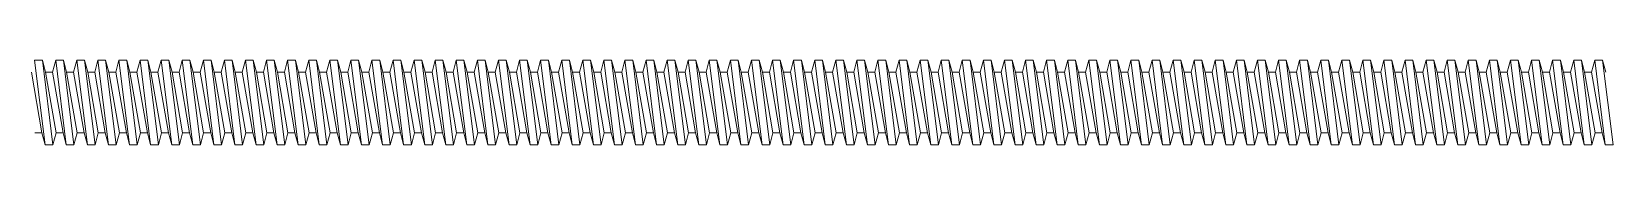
# Model space of a CAD drawing. Header units: millimetres. Extents: x 2736 to 6799, y 1900 to 4860.
# Drawn here: x 3393.4 to 3691.7, y 2092 to 2108 of the extents above; entities that cross this region are included whole.
import ezdxf

# ---------------------------------------------------------------- set-up
doc = ezdxf.new("R2010")
doc.units = ezdxf.units.MM
doc.layers.add('vis_sans_fin', color=2, linetype='CONTINUOUS', lineweight=0, true_color=0xffff00)

msp = doc.modelspace()

# ---------------------------------------------------------------- linework, layer by layer
at = {"layer": 'vis_sans_fin'}
for p, q in [((3394, 2108), (3395.46, 2108)), ((3396, 2092), (3394, 2108)), ((3395.46, 2108), (3396.06, 2105.75)), ((3397.46, 2092), (3395.46, 2108)), ((3397.39, 2105.75), (3398, 2108)), ((3398, 2108), (3399.46, 2108)), ((3398, 2108), (3399.99, 2092)), ((3399.46, 2108), (3400.06, 2105.75)), ((3399.46, 2108), (3401.45, 2092)), ((3401.39, 2105.75), (3401.99, 2108)), ((3401.99, 2108), (3403.45, 2108)), ((3403.99, 2092), (3401.99, 2108)), ((3403.45, 2108), (3404.05, 2105.75)), ((3405.45, 2092), (3403.45, 2108)), ((3405.38, 2105.75), (3405.99, 2108)), ((3405.99, 2108), (3407.45, 2108)), ((3405.99, 2108), (3407.98, 2092)), ((3407.45, 2108), (3408.05, 2105.75)), ((3407.45, 2108), (3409.44, 2092)), ((3409.38, 2105.75), (3409.98, 2108)), ((3409.98, 2108), (3411.44, 2108)), ((3411.98, 2092), (3409.98, 2108)), ((3411.44, 2108), (3412.05, 2105.75)), ((3413.44, 2092), (3411.44, 2108)), ((3413.38, 2105.75), (3413.98, 2108)), ((3413.98, 2108), (3415.44, 2108)), ((3413.98, 2108), (3415.98, 2092)), ((3415.44, 2108), (3416.04, 2105.75)), ((3415.44, 2108), (3417.44, 2092)), ((3417.37, 2105.75), (3417.97, 2108)), ((3417.97, 2108), (3419.43, 2108)), ((3419.97, 2092), (3417.97, 2108)), ((3419.43, 2108), (3420.04, 2105.75)), ((3421.43, 2092), (3419.43, 2108)), ((3421.37, 2105.75), (3421.97, 2108)), ((3421.97, 2108), (3423.43, 2108)), ((3421.97, 2108), (3423.97, 2092)), ((3423.43, 2108), (3424.03, 2105.75)), ((3423.43, 2108), (3425.43, 2092)), ((3425.36, 2105.75), (3425.97, 2108)), ((3425.97, 2108), (3427.43, 2108)), ((3427.96, 2092), (3425.97, 2108)), ((3427.43, 2108), (3428.03, 2105.75)), ((3429.42, 2092), (3427.43, 2108)), ((3429.36, 2105.75), (3429.96, 2108)), ((3429.96, 2108), (3431.42, 2108)), ((3429.96, 2108), (3431.96, 2092)), ((3431.42, 2108), (3432.02, 2105.75)), ((3431.42, 2108), (3433.42, 2092)), ((3433.35, 2105.75), (3433.96, 2108)), ((3433.96, 2108), (3435.42, 2108)), ((3435.96, 2092), (3433.96, 2108)), ((3435.42, 2108), (3436.02, 2105.75)), ((3437.42, 2092), (3435.42, 2108)), ((3437.35, 2105.75), (3437.95, 2108)), ((3437.95, 2108), (3439.41, 2108)), ((3437.95, 2108), (3439.95, 2092)), ((3439.41, 2108), (3440.02, 2105.75)), ((3439.41, 2108), (3441.41, 2092)), ((3441.35, 2105.75), (3441.95, 2108)), ((3441.95, 2108), (3443.41, 2108)), ((3443.95, 2092), (3441.95, 2108)), ((3443.41, 2108), (3444.01, 2105.75)), ((3445.41, 2092), (3443.41, 2108)), ((3445.34, 2105.75), (3445.94, 2108)), ((3445.94, 2108), (3447.4, 2108)), ((3445.94, 2108), (3447.94, 2092)), ((3447.4, 2108), (3448.01, 2105.75)), ((3447.4, 2108), (3449.4, 2092)), ((3449.34, 2105.75), (3449.94, 2108)), ((3449.94, 2108), (3451.4, 2108)), ((3451.94, 2092), (3449.94, 2108)), ((3451.4, 2108), (3452, 2105.75)), ((3453.4, 2092), (3451.4, 2108)), ((3453.33, 2105.75), (3453.94, 2108)), ((3453.94, 2108), (3455.4, 2108)), ((3453.94, 2108), (3455.93, 2092)), ((3455.4, 2108), (3456, 2105.75)), ((3455.4, 2108), (3457.39, 2092)), ((3457.33, 2105.75), (3457.93, 2108)), ((3457.93, 2108), (3459.39, 2108)), ((3459.93, 2092), (3457.93, 2108)), ((3459.39, 2108), (3459.99, 2105.75)), ((3461.39, 2092), (3459.39, 2108)), ((3461.32, 2105.75), (3461.93, 2108)), ((3461.93, 2108), (3463.39, 2108)), ((3461.93, 2108), (3463.93, 2092)), ((3463.39, 2108), (3463.99, 2105.75)), ((3463.39, 2108), (3465.39, 2092)), ((3465.32, 2105.75), (3465.92, 2108)), ((3465.92, 2108), (3467.38, 2108)), ((3467.92, 2092), (3465.92, 2108)), ((3467.38, 2108), (3467.99, 2105.75)), ((3469.38, 2092), (3467.38, 2108)), ((3469.32, 2105.75), (3469.92, 2108)), ((3469.92, 2108), (3471.38, 2108)), ((3469.92, 2108), (3471.92, 2092)), ((3471.38, 2108), (3471.98, 2105.75)), ((3471.38, 2108), (3473.38, 2092)), ((3473.31, 2105.75), (3473.91, 2108)), ((3473.91, 2108), (3475.37, 2108)), ((3475.91, 2092), (3473.91, 2108)), ((3475.37, 2108), (3475.98, 2105.75)), ((3477.37, 2092), (3475.37, 2108)), ((3477.31, 2105.75), (3477.91, 2108)), ((3477.91, 2108), (3479.37, 2108)), ((3477.91, 2108), (3479.91, 2092)), ((3479.37, 2108), (3479.97, 2105.75)), ((3479.37, 2108), (3481.37, 2092)), ((3481.3, 2105.75), (3481.91, 2108)), ((3481.91, 2108), (3483.37, 2108)), ((3483.9, 2092), (3481.91, 2108)), ((3483.37, 2108), (3483.97, 2105.75)), ((3485.36, 2092), (3483.37, 2108)), ((3485.3, 2105.75), (3485.9, 2108)), ((3485.9, 2108), (3487.36, 2108)), ((3485.9, 2108), (3487.9, 2092)), ((3487.36, 2108), (3487.97, 2105.75)), ((3487.36, 2108), (3489.36, 2092)), ((3489.3, 2105.75), (3489.9, 2108)), ((3489.9, 2108), (3491.36, 2108)), ((3491.9, 2092), (3489.9, 2108)), ((3491.36, 2108), (3491.96, 2105.75)), ((3493.36, 2092), (3491.36, 2108)), ((3493.29, 2105.75), (3493.89, 2108)), ((3493.89, 2108), (3495.35, 2108)), ((3493.89, 2108), (3495.89, 2092)), ((3495.35, 2108), (3495.96, 2105.75)), ((3495.35, 2108), (3497.35, 2092)), ((3497.29, 2105.75), (3497.89, 2108)), ((3497.89, 2108), (3499.35, 2108)), ((3499.89, 2092), (3497.89, 2108)), ((3499.35, 2108), (3499.95, 2105.75)), ((3501.35, 2092), (3499.35, 2108)), ((3501.28, 2105.75), (3501.89, 2108)), ((3501.89, 2108), (3503.35, 2108)), ((3501.89, 2108), (3503.88, 2092)), ((3503.35, 2108), (3503.95, 2105.75)), ((3503.35, 2108), (3505.34, 2092)), ((3505.28, 2105.75), (3505.88, 2108)), ((3505.88, 2108), (3507.34, 2108)), ((3507.88, 2092), (3505.88, 2108)), ((3507.34, 2108), (3507.94, 2105.75)), ((3509.34, 2092), (3507.34, 2108)), ((3509.27, 2105.75), (3509.88, 2108)), ((3509.88, 2108), (3511.34, 2108)), ((3509.88, 2108), (3511.87, 2092)), ((3511.34, 2108), (3511.94, 2105.75)), ((3511.34, 2108), (3513.33, 2092)), ((3513.27, 2105.75), (3513.87, 2108)), ((3513.87, 2108), (3515.33, 2108)), ((3515.87, 2092), (3513.87, 2108)), ((3515.33, 2108), (3515.94, 2105.75)), ((3517.33, 2092), (3515.33, 2108)), ((3517.27, 2105.75), (3517.87, 2108)), ((3517.87, 2108), (3519.33, 2108)), ((3517.87, 2108), (3519.87, 2092)), ((3519.33, 2108), (3519.93, 2105.75)), ((3519.33, 2108), (3521.33, 2092)), ((3521.26, 2105.75), (3521.86, 2108)), ((3521.86, 2108), (3523.32, 2108)), ((3523.86, 2092), (3521.86, 2108)), ((3523.32, 2108), (3523.93, 2105.75)), ((3525.32, 2092), (3523.32, 2108)), ((3525.26, 2105.75), (3525.86, 2108)), ((3525.86, 2108), (3527.32, 2108)), ((3525.86, 2108), (3527.86, 2092)), ((3527.32, 2108), (3527.92, 2105.75)), ((3527.32, 2108), (3529.32, 2092)), ((3529.25, 2105.75), (3529.86, 2108)), ((3529.86, 2108), (3531.32, 2108)), ((3531.85, 2092), (3529.86, 2108)), ((3531.32, 2108), (3531.92, 2105.75)), ((3533.31, 2092), (3531.32, 2108)), ((3533.25, 2105.75), (3533.85, 2108)), ((3533.85, 2108), (3535.31, 2108)), ((3533.85, 2108), (3535.85, 2092)), ((3535.31, 2108), (3535.91, 2105.75)), ((3535.31, 2108), (3537.31, 2092)), ((3537.24, 2105.75), (3537.85, 2108)), ((3537.85, 2108), (3539.31, 2108)), ((3539.85, 2092), (3537.85, 2108)), ((3539.31, 2108), (3539.91, 2105.75)), ((3541.31, 2092), (3539.31, 2108)), ((3541.24, 2105.75), (3541.84, 2108)), ((3541.84, 2108), (3543.3, 2108)), ((3541.84, 2108), (3543.84, 2092)), ((3543.3, 2108), (3543.91, 2105.75)), ((3543.3, 2108), (3545.3, 2092)), ((3545.24, 2105.75), (3545.84, 2108)), ((3545.84, 2108), (3547.3, 2108)), ((3547.84, 2092), (3545.84, 2108)), ((3547.3, 2108), (3547.9, 2105.75)), ((3549.3, 2092), (3547.3, 2108)), ((3549.23, 2105.75), (3549.83, 2108)), ((3549.83, 2108), (3551.29, 2108)), ((3549.83, 2108), (3551.83, 2092)), ((3551.29, 2108), (3551.9, 2105.75)), ((3551.29, 2108), (3553.29, 2092)), ((3553.23, 2105.75), (3553.83, 2108)), ((3553.83, 2108), (3555.29, 2108)), ((3555.83, 2092), (3553.83, 2108)), ((3555.29, 2108), (3555.89, 2105.75)), ((3557.29, 2092), (3555.29, 2108)), ((3557.22, 2105.75), (3557.83, 2108)), ((3557.83, 2108), (3559.29, 2108)), ((3557.83, 2108), (3559.82, 2092)), ((3559.29, 2108), (3559.89, 2105.75)), ((3559.29, 2108), (3561.28, 2092)), ((3561.22, 2105.75), (3561.82, 2108)), ((3561.82, 2108), (3563.28, 2108)), ((3563.82, 2092), (3561.82, 2108)), ((3563.28, 2108), (3563.88, 2105.75)), ((3565.28, 2092), (3563.28, 2108)), ((3565.21, 2105.75), (3565.82, 2108)), ((3565.82, 2108), (3567.28, 2108)), ((3565.82, 2108), (3567.82, 2092)), ((3567.28, 2108), (3567.88, 2105.75)), ((3567.28, 2108), (3569.28, 2092)), ((3569.21, 2105.75), (3569.81, 2108)), ((3569.81, 2108), (3571.27, 2108)), ((3571.81, 2092), (3569.81, 2108)), ((3571.27, 2108), (3571.88, 2105.75)), ((3573.27, 2092), (3571.27, 2108)), ((3573.21, 2105.75), (3573.81, 2108)), ((3573.81, 2108), (3575.27, 2108)), ((3573.81, 2108), (3575.81, 2092)), ((3575.27, 2108), (3575.87, 2105.75)), ((3575.27, 2108), (3577.27, 2092)), ((3577.2, 2105.75), (3577.81, 2108)), ((3577.81, 2108), (3579.27, 2108)), ((3579.8, 2092), (3577.81, 2108)), ((3579.27, 2108), (3579.87, 2105.75)), ((3581.26, 2092), (3579.27, 2108)), ((3581.2, 2105.75), (3581.8, 2108)), ((3581.8, 2108), (3583.26, 2108)), ((3581.8, 2108), (3583.8, 2092)), ((3583.26, 2108), (3583.86, 2105.75)), ((3583.26, 2108), (3585.26, 2092)), ((3585.19, 2105.75), (3585.8, 2108)), ((3585.8, 2108), (3587.26, 2108)), ((3587.79, 2092), (3585.8, 2108)), ((3587.26, 2108), (3587.86, 2105.75)), ((3589.25, 2092), (3587.26, 2108)), ((3589.19, 2105.75), (3589.79, 2108)), ((3589.79, 2108), (3591.25, 2108)), ((3589.79, 2108), (3591.79, 2092)), ((3591.25, 2108), (3591.86, 2105.75)), ((3591.25, 2108), (3593.25, 2092)), ((3593.19, 2105.75), (3593.79, 2108)), ((3593.79, 2108), (3595.25, 2108)), ((3595.79, 2092), (3593.79, 2108)), ((3595.25, 2108), (3595.85, 2105.75)), ((3597.25, 2092), (3595.25, 2108)), ((3597.18, 2105.75), (3597.78, 2108)), ((3597.78, 2108), (3599.24, 2108)), ((3597.78, 2108), (3599.78, 2092)), ((3599.24, 2108), (3599.85, 2105.75)), ((3599.24, 2108), (3601.24, 2092)), ((3601.18, 2105.75), (3601.78, 2108)), ((3601.78, 2108), (3603.24, 2108)), ((3603.78, 2092), (3601.78, 2108)), ((3603.24, 2108), (3603.84, 2105.75)), ((3605.24, 2092), (3603.24, 2108)), ((3605.17, 2105.75), (3605.78, 2108)), ((3605.78, 2108), (3607.24, 2108)), ((3605.78, 2108), (3607.77, 2092)), ((3607.24, 2108), (3607.84, 2105.75)), ((3607.24, 2108), (3609.23, 2092)), ((3609.17, 2105.75), (3609.77, 2108)), ((3609.77, 2108), (3611.23, 2108)), ((3611.77, 2092), (3609.77, 2108)), ((3611.23, 2108), (3611.83, 2105.75)), ((3613.23, 2092), (3611.23, 2108)), ((3613.16, 2105.75), (3613.77, 2108)), ((3613.77, 2108), (3615.23, 2108)), ((3613.77, 2108), (3615.76, 2092)), ((3615.23, 2108), (3615.83, 2105.75)), ((3615.23, 2108), (3617.22, 2092)), ((3617.16, 2105.75), (3617.76, 2108)), ((3617.76, 2108), (3619.22, 2108)), ((3619.76, 2092), (3617.76, 2108)), ((3619.22, 2108), (3619.83, 2105.75)), ((3621.22, 2092), (3619.22, 2108)), ((3621.16, 2105.75), (3621.76, 2108)), ((3621.76, 2108), (3623.22, 2108)), ((3621.76, 2108), (3623.76, 2092)), ((3623.22, 2108), (3623.82, 2105.75)), ((3623.22, 2108), (3625.22, 2092)), ((3625.15, 2105.75), (3625.75, 2108)), ((3625.75, 2108), (3627.21, 2108)), ((3627.75, 2092), (3625.75, 2108)), ((3627.21, 2108), (3627.82, 2105.75)), ((3629.21, 2092), (3627.21, 2108)), ((3629.15, 2105.75), (3629.75, 2108)), ((3629.75, 2108), (3631.21, 2108)), ((3629.75, 2108), (3631.75, 2092)), ((3631.21, 2108), (3631.81, 2105.75)), ((3631.21, 2108), (3633.21, 2092)), ((3633.14, 2105.75), (3633.75, 2108)), ((3633.75, 2108), (3635.21, 2108)), ((3635.74, 2092), (3633.75, 2108)), ((3635.21, 2108), (3635.81, 2105.75)), ((3637.2, 2092), (3635.21, 2108)), ((3637.14, 2105.75), (3637.74, 2108)), ((3637.74, 2108), (3639.2, 2108)), ((3637.74, 2108), (3639.74, 2092)), ((3639.2, 2108), (3639.8, 2105.75)), ((3639.2, 2108), (3641.2, 2092)), ((3641.13, 2105.75), (3641.74, 2108)), ((3641.74, 2108), (3643.2, 2108)), ((3643.74, 2092), (3641.74, 2108)), ((3643.2, 2108), (3643.8, 2105.75)), ((3645.2, 2092), (3643.2, 2108)), ((3645.13, 2105.75), (3645.73, 2108)), ((3645.73, 2108), (3647.19, 2108)), ((3645.73, 2108), (3647.73, 2092)), ((3647.19, 2108), (3647.8, 2105.75)), ((3647.19, 2108), (3649.19, 2092)), ((3649.13, 2105.75), (3649.73, 2108)), ((3649.73, 2108), (3651.19, 2108)), ((3651.73, 2092), (3649.73, 2108)), ((3651.19, 2108), (3651.79, 2105.75)), ((3653.19, 2092), (3651.19, 2108)), ((3653.12, 2105.75), (3653.72, 2108)), ((3653.72, 2108), (3655.18, 2108)), ((3653.72, 2108), (3655.72, 2092)), ((3655.18, 2108), (3655.79, 2105.75)), ((3655.18, 2108), (3657.18, 2092)), ((3657.12, 2105.75), (3657.72, 2108)), ((3657.72, 2108), (3659.18, 2108)), ((3659.72, 2092), (3657.72, 2108)), ((3659.18, 2108), (3659.78, 2105.75)), ((3661.18, 2092), (3659.18, 2108)), ((3661.11, 2105.75), (3661.72, 2108)), ((3661.72, 2108), (3663.18, 2108)), ((3661.72, 2108), (3663.71, 2092)), ((3663.18, 2108), (3663.78, 2105.75)), ((3663.18, 2108), (3665.17, 2092)), ((3665.11, 2105.75), (3665.71, 2108)), ((3665.71, 2108), (3667.17, 2108)), ((3667.71, 2092), (3665.71, 2108)), ((3667.17, 2108), (3667.77, 2105.75)), ((3669.17, 2092), (3667.17, 2108)), ((3669.1, 2105.75), (3669.71, 2108)), ((3669.71, 2108), (3671.17, 2108)), ((3669.71, 2108), (3671.71, 2092)), ((3671.17, 2108), (3671.77, 2105.75)), ((3671.17, 2108), (3673.17, 2092)), ((3673.1, 2105.75), (3673.7, 2108)), ((3673.7, 2108), (3675.16, 2108)), ((3675.7, 2092), (3673.7, 2108)), ((3675.16, 2108), (3675.77, 2105.75)), ((3677.16, 2092), (3675.16, 2108)), ((3677.1, 2105.75), (3677.7, 2108)), ((3677.7, 2108), (3679.16, 2108)), ((3677.7, 2108), (3679.7, 2092)), ((3679.16, 2108), (3679.76, 2105.75)), ((3679.16, 2108), (3681.16, 2092)), ((3681.09, 2105.75), (3681.7, 2108)), ((3681.7, 2108), (3683.16, 2108)), ((3683.69, 2092), (3681.7, 2108)), ((3683.16, 2108), (3683.76, 2105.75)), ((3685.15, 2092), (3683.16, 2108)), ((3685.09, 2105.75), (3685.69, 2108)), ((3685.69, 2108), (3687.15, 2108)), ((3685.69, 2108), (3687.69, 2092)), ((3687.15, 2108), (3687.75, 2105.75)), ((3687.15, 2108), (3689.15, 2092)), ((3689.08, 2105.75), (3689.69, 2108)), ((3689.69, 2108), (3691.15, 2108)), ((3691.68, 2092), (3689.69, 2108)), ((3691.15, 2108), (3691.75, 2105.75)), ((3693.14, 2092), (3691.15, 2108)), ((3393.4, 2105.75), (3395.39, 2094.25)), ((3396.06, 2105.75), (3397.39, 2105.75)), ((3396.06, 2105.75), (3398.06, 2094.25)), ((3397.39, 2105.75), (3399.39, 2094.25)), ((3400.06, 2105.75), (3401.39, 2105.75)), ((3400.06, 2105.75), (3402.06, 2094.25)), ((3401.39, 2105.75), (3403.39, 2094.25)), ((3404.05, 2105.75), (3405.38, 2105.75)), ((3404.05, 2105.75), (3406.05, 2094.25)), ((3405.38, 2105.75), (3407.38, 2094.25)), ((3408.05, 2105.75), (3409.38, 2105.75)), ((3408.05, 2105.75), (3410.05, 2094.25)), ((3409.38, 2105.75), (3411.38, 2094.25)), ((3412.05, 2105.75), (3413.38, 2105.75)), ((3412.05, 2105.75), (3414.04, 2094.25)), ((3413.38, 2105.75), (3415.37, 2094.25)), ((3416.04, 2105.75), (3417.37, 2105.75)), ((3416.04, 2105.75), (3418.04, 2094.25)), ((3417.37, 2105.75), (3419.37, 2094.25)), ((3420.04, 2105.75), (3421.37, 2105.75)), ((3420.04, 2105.75), (3422.03, 2094.25)), ((3421.37, 2105.75), (3423.36, 2094.25)), ((3424.03, 2105.75), (3425.36, 2105.75)), ((3424.03, 2105.75), (3426.03, 2094.25)), ((3425.36, 2105.75), (3427.36, 2094.25)), ((3428.03, 2105.75), (3429.36, 2105.75)), ((3428.03, 2105.75), (3430.03, 2094.25)), ((3429.36, 2105.75), (3431.36, 2094.25)), ((3432.02, 2105.75), (3433.35, 2105.75)), ((3432.02, 2105.75), (3434.02, 2094.25)), ((3433.35, 2105.75), (3435.35, 2094.25)), ((3436.02, 2105.75), (3437.35, 2105.75)), ((3436.02, 2105.75), (3438.02, 2094.25)), ((3437.35, 2105.75), (3439.35, 2094.25)), ((3440.02, 2105.75), (3441.35, 2105.75)), ((3440.02, 2105.75), (3442.01, 2094.25)), ((3441.35, 2105.75), (3443.34, 2094.25)), ((3444.01, 2105.75), (3445.34, 2105.75)), ((3444.01, 2105.75), (3446.01, 2094.25)), ((3445.34, 2105.75), (3447.34, 2094.25)), ((3448.01, 2105.75), (3449.34, 2105.75)), ((3448.01, 2105.75), (3450.01, 2094.25)), ((3449.34, 2105.75), (3451.34, 2094.25)), ((3452, 2105.75), (3453.33, 2105.75)), ((3452, 2105.75), (3454, 2094.25)), ((3453.33, 2105.75), (3455.33, 2094.25)), ((3456, 2105.75), (3457.33, 2105.75)), ((3456, 2105.75), (3458, 2094.25)), ((3457.33, 2105.75), (3459.33, 2094.25)), ((3459.99, 2105.75), (3461.32, 2105.75)), ((3459.99, 2105.75), (3461.99, 2094.25)), ((3461.32, 2105.75), (3463.32, 2094.25)), ((3463.99, 2105.75), (3465.32, 2105.75)), ((3463.99, 2105.75), (3465.99, 2094.25)), ((3465.32, 2105.75), (3467.32, 2094.25)), ((3467.99, 2105.75), (3469.32, 2105.75)), ((3467.99, 2105.75), (3469.98, 2094.25)), ((3469.32, 2105.75), (3471.31, 2094.25)), ((3471.98, 2105.75), (3473.31, 2105.75)), ((3471.98, 2105.75), (3473.98, 2094.25)), ((3473.31, 2105.75), (3475.31, 2094.25)), ((3475.98, 2105.75), (3477.31, 2105.75)), ((3475.98, 2105.75), (3477.98, 2094.25)), ((3477.31, 2105.75), (3479.31, 2094.25)), ((3479.97, 2105.75), (3481.3, 2105.75)), ((3479.97, 2105.75), (3481.97, 2094.25)), ((3481.3, 2105.75), (3483.3, 2094.25)), ((3483.97, 2105.75), (3485.3, 2105.75)), ((3483.97, 2105.75), (3485.97, 2094.25)), ((3485.3, 2105.75), (3487.3, 2094.25)), ((3487.97, 2105.75), (3489.3, 2105.75)), ((3487.97, 2105.75), (3489.96, 2094.25)), ((3489.3, 2105.75), (3491.29, 2094.25)), ((3491.96, 2105.75), (3493.29, 2105.75)), ((3491.96, 2105.75), (3493.96, 2094.25)), ((3493.29, 2105.75), (3495.29, 2094.25)), ((3495.96, 2105.75), (3497.29, 2105.75)), ((3495.96, 2105.75), (3497.95, 2094.25)), ((3497.29, 2105.75), (3499.28, 2094.25)), ((3499.95, 2105.75), (3501.28, 2105.75)), ((3499.95, 2105.75), (3501.95, 2094.25)), ((3501.28, 2105.75), (3503.28, 2094.25)), ((3503.95, 2105.75), (3505.28, 2105.75)), ((3503.95, 2105.75), (3505.95, 2094.25)), ((3505.28, 2105.75), (3507.28, 2094.25)), ((3507.94, 2105.75), (3509.27, 2105.75)), ((3507.94, 2105.75), (3509.94, 2094.25)), ((3509.27, 2105.75), (3511.27, 2094.25)), ((3511.94, 2105.75), (3513.27, 2105.75)), ((3511.94, 2105.75), (3513.94, 2094.25)), ((3513.27, 2105.75), (3515.27, 2094.25)), ((3515.94, 2105.75), (3517.27, 2105.75)), ((3515.94, 2105.75), (3517.93, 2094.25)), ((3517.27, 2105.75), (3519.26, 2094.25)), ((3519.93, 2105.75), (3521.26, 2105.75)), ((3519.93, 2105.75), (3521.93, 2094.25)), ((3521.26, 2105.75), (3523.26, 2094.25)), ((3523.93, 2105.75), (3525.26, 2105.75)), ((3523.93, 2105.75), (3525.93, 2094.25)), ((3525.26, 2105.75), (3527.26, 2094.25)), ((3527.92, 2105.75), (3529.25, 2105.75)), ((3527.92, 2105.75), (3529.92, 2094.25)), ((3529.25, 2105.75), (3531.25, 2094.25)), ((3531.92, 2105.75), (3533.25, 2105.75)), ((3531.92, 2105.75), (3533.92, 2094.25)), ((3533.25, 2105.75), (3535.25, 2094.25)), ((3535.91, 2105.75), (3537.24, 2105.75)), ((3535.91, 2105.75), (3537.91, 2094.25)), ((3537.24, 2105.75), (3539.24, 2094.25)), ((3539.91, 2105.75), (3541.24, 2105.75)), ((3539.91, 2105.75), (3541.91, 2094.25)), ((3541.24, 2105.75), (3543.24, 2094.25)), ((3543.91, 2105.75), (3545.24, 2105.75)), ((3543.91, 2105.75), (3545.9, 2094.25)), ((3545.24, 2105.75), (3547.23, 2094.25)), ((3547.9, 2105.75), (3549.23, 2105.75)), ((3547.9, 2105.75), (3549.9, 2094.25)), ((3549.23, 2105.75), (3551.23, 2094.25)), ((3551.9, 2105.75), (3553.23, 2105.75)), ((3551.9, 2105.75), (3553.9, 2094.25)), ((3553.23, 2105.75), (3555.23, 2094.25)), ((3555.89, 2105.75), (3557.22, 2105.75)), ((3555.89, 2105.75), (3557.89, 2094.25)), ((3557.22, 2105.75), (3559.22, 2094.25)), ((3559.89, 2105.75), (3561.22, 2105.75)), ((3559.89, 2105.75), (3561.89, 2094.25)), ((3561.22, 2105.75), (3563.22, 2094.25)), ((3563.88, 2105.75), (3565.21, 2105.75)), ((3563.88, 2105.75), (3565.88, 2094.25)), ((3565.21, 2105.75), (3567.21, 2094.25)), ((3567.88, 2105.75), (3569.21, 2105.75)), ((3567.88, 2105.75), (3569.88, 2094.25)), ((3569.21, 2105.75), (3571.21, 2094.25)), ((3571.88, 2105.75), (3573.21, 2105.75)), ((3571.88, 2105.75), (3573.87, 2094.25)), ((3573.21, 2105.75), (3575.2, 2094.25)), ((3575.87, 2105.75), (3577.2, 2105.75)), ((3575.87, 2105.75), (3577.87, 2094.25)), ((3577.2, 2105.75), (3579.2, 2094.25)), ((3579.87, 2105.75), (3581.2, 2105.75)), ((3579.87, 2105.75), (3581.87, 2094.25)), ((3581.2, 2105.75), (3583.2, 2094.25)), ((3583.86, 2105.75), (3585.19, 2105.75)), ((3583.86, 2105.75), (3585.86, 2094.25)), ((3585.19, 2105.75), (3587.19, 2094.25)), ((3587.86, 2105.75), (3589.19, 2105.75)), ((3587.86, 2105.75), (3589.86, 2094.25)), ((3589.19, 2105.75), (3591.19, 2094.25)), ((3591.86, 2105.75), (3593.19, 2105.75)), ((3591.86, 2105.75), (3593.85, 2094.25)), ((3593.19, 2105.75), (3595.18, 2094.25)), ((3595.85, 2105.75), (3597.18, 2105.75)), ((3595.85, 2105.75), (3597.85, 2094.25)), ((3597.18, 2105.75), (3599.18, 2094.25)), ((3599.85, 2105.75), (3601.18, 2105.75)), ((3599.85, 2105.75), (3601.84, 2094.25)), ((3601.18, 2105.75), (3603.17, 2094.25)), ((3603.84, 2105.75), (3605.17, 2105.75)), ((3603.84, 2105.75), (3605.84, 2094.25)), ((3605.17, 2105.75), (3607.17, 2094.25)), ((3607.84, 2105.75), (3609.17, 2105.75)), ((3607.84, 2105.75), (3609.84, 2094.25)), ((3609.17, 2105.75), (3611.17, 2094.25)), ((3611.83, 2105.75), (3613.16, 2105.75)), ((3611.83, 2105.75), (3613.83, 2094.25)), ((3613.16, 2105.75), (3615.16, 2094.25)), ((3615.83, 2105.75), (3617.16, 2105.75)), ((3615.83, 2105.75), (3617.83, 2094.25)), ((3617.16, 2105.75), (3619.16, 2094.25)), ((3619.83, 2105.75), (3621.16, 2105.75)), ((3619.83, 2105.75), (3621.82, 2094.25)), ((3621.16, 2105.75), (3623.15, 2094.25)), ((3623.82, 2105.75), (3625.15, 2105.75)), ((3623.82, 2105.75), (3625.82, 2094.25)), ((3625.15, 2105.75), (3627.15, 2094.25)), ((3627.82, 2105.75), (3629.15, 2105.75)), ((3627.82, 2105.75), (3629.82, 2094.25)), ((3629.15, 2105.75), (3631.15, 2094.25)), ((3631.81, 2105.75), (3633.14, 2105.75)), ((3631.81, 2105.75), (3633.81, 2094.25)), ((3633.14, 2105.75), (3635.14, 2094.25)), ((3635.81, 2105.75), (3637.14, 2105.75)), ((3635.81, 2105.75), (3637.81, 2094.25)), ((3637.14, 2105.75), (3639.14, 2094.25)), ((3639.8, 2105.75), (3641.13, 2105.75)), ((3639.8, 2105.75), (3641.8, 2094.25)), ((3641.13, 2105.75), (3643.13, 2094.25)), ((3643.8, 2105.75), (3645.13, 2105.75)), ((3643.8, 2105.75), (3645.8, 2094.25)), ((3645.13, 2105.75), (3647.13, 2094.25)), ((3647.8, 2105.75), (3649.13, 2105.75)), ((3647.8, 2105.75), (3649.79, 2094.25)), ((3649.13, 2105.75), (3651.12, 2094.25)), ((3651.79, 2105.75), (3653.12, 2105.75)), ((3651.79, 2105.75), (3653.79, 2094.25)), ((3653.12, 2105.75), (3655.12, 2094.25)), ((3655.79, 2105.75), (3657.12, 2105.75)), ((3655.79, 2105.75), (3657.79, 2094.25)), ((3657.12, 2105.75), (3659.12, 2094.25)), ((3659.78, 2105.75), (3661.11, 2105.75)), ((3659.78, 2105.75), (3661.78, 2094.25)), ((3661.11, 2105.75), (3663.11, 2094.25)), ((3663.78, 2105.75), (3665.11, 2105.75)), ((3663.78, 2105.75), (3665.78, 2094.25)), ((3665.11, 2105.75), (3667.11, 2094.25)), ((3667.77, 2105.75), (3669.1, 2105.75)), ((3667.77, 2105.75), (3669.77, 2094.25)), ((3669.1, 2105.75), (3671.1, 2094.25)), ((3671.77, 2105.75), (3673.1, 2105.75)), ((3671.77, 2105.75), (3673.77, 2094.25)), ((3673.1, 2105.75), (3675.1, 2094.25)), ((3675.77, 2105.75), (3677.1, 2105.75)), ((3675.77, 2105.75), (3677.76, 2094.25)), ((3677.1, 2105.75), (3679.09, 2094.25)), ((3679.76, 2105.75), (3681.09, 2105.75)), ((3679.76, 2105.75), (3681.76, 2094.25)), ((3681.09, 2105.75), (3683.09, 2094.25)), ((3683.76, 2105.75), (3685.09, 2105.75)), ((3683.76, 2105.75), (3685.76, 2094.25)), ((3685.09, 2105.75), (3687.09, 2094.25)), ((3687.75, 2105.75), (3689.08, 2105.75)), ((3687.75, 2105.75), (3689.75, 2094.25)), ((3689.08, 2105.75), (3691.08, 2094.25)), ((3394.06, 2094.25), (3395.39, 2094.25)), ((3395.39, 2094.25), (3396, 2092)), ((3397.46, 2092), (3398.06, 2094.25)), ((3398.06, 2094.25), (3399.39, 2094.25)), ((3399.39, 2094.25), (3399.99, 2092)), ((3401.45, 2092), (3402.06, 2094.25)), ((3402.06, 2094.25), (3403.39, 2094.25)), ((3403.39, 2094.25), (3403.99, 2092)), ((3405.45, 2092), (3406.05, 2094.25)), ((3406.05, 2094.25), (3407.38, 2094.25)), ((3407.38, 2094.25), (3407.98, 2092)), ((3409.44, 2092), (3410.05, 2094.25)), ((3410.05, 2094.25), (3411.38, 2094.25)), ((3411.38, 2094.25), (3411.98, 2092)), ((3413.44, 2092), (3414.04, 2094.25)), ((3414.04, 2094.25), (3415.37, 2094.25)), ((3415.37, 2094.25), (3415.98, 2092)), ((3417.44, 2092), (3418.04, 2094.25)), ((3418.04, 2094.25), (3419.37, 2094.25)), ((3419.37, 2094.25), (3419.97, 2092)), ((3421.43, 2092), (3422.03, 2094.25)), ((3422.03, 2094.25), (3423.36, 2094.25)), ((3423.36, 2094.25), (3423.97, 2092)), ((3425.43, 2092), (3426.03, 2094.25)), ((3426.03, 2094.25), (3427.36, 2094.25)), ((3427.36, 2094.25), (3427.96, 2092)), ((3429.42, 2092), (3430.03, 2094.25)), ((3430.03, 2094.25), (3431.36, 2094.25)), ((3431.36, 2094.25), (3431.96, 2092)), ((3433.42, 2092), (3434.02, 2094.25)), ((3434.02, 2094.25), (3435.35, 2094.25)), ((3435.35, 2094.25), (3435.96, 2092)), ((3437.42, 2092), (3438.02, 2094.25)), ((3438.02, 2094.25), (3439.35, 2094.25)), ((3439.35, 2094.25), (3439.95, 2092)), ((3441.41, 2092), (3442.01, 2094.25)), ((3442.01, 2094.25), (3443.34, 2094.25)), ((3443.34, 2094.25), (3443.95, 2092)), ((3445.41, 2092), (3446.01, 2094.25)), ((3446.01, 2094.25), (3447.34, 2094.25)), ((3447.34, 2094.25), (3447.94, 2092)), ((3449.4, 2092), (3450.01, 2094.25)), ((3450.01, 2094.25), (3451.34, 2094.25)), ((3451.34, 2094.25), (3451.94, 2092)), ((3453.4, 2092), (3454, 2094.25)), ((3454, 2094.25), (3455.33, 2094.25)), ((3455.33, 2094.25), (3455.93, 2092)), ((3457.39, 2092), (3458, 2094.25)), ((3458, 2094.25), (3459.33, 2094.25)), ((3459.33, 2094.25), (3459.93, 2092)), ((3461.39, 2092), (3461.99, 2094.25)), ((3461.99, 2094.25), (3463.32, 2094.25)), ((3463.32, 2094.25), (3463.93, 2092)), ((3465.39, 2092), (3465.99, 2094.25)), ((3465.99, 2094.25), (3467.32, 2094.25)), ((3467.32, 2094.25), (3467.92, 2092)), ((3469.38, 2092), (3469.98, 2094.25)), ((3469.98, 2094.25), (3471.31, 2094.25)), ((3471.31, 2094.25), (3471.92, 2092)), ((3473.38, 2092), (3473.98, 2094.25)), ((3473.98, 2094.25), (3475.31, 2094.25)), ((3475.31, 2094.25), (3475.91, 2092)), ((3477.37, 2092), (3477.98, 2094.25)), ((3477.98, 2094.25), (3479.31, 2094.25)), ((3479.31, 2094.25), (3479.91, 2092)), ((3481.37, 2092), (3481.97, 2094.25)), ((3481.97, 2094.25), (3483.3, 2094.25)), ((3483.3, 2094.25), (3483.9, 2092)), ((3485.36, 2092), (3485.97, 2094.25)), ((3485.97, 2094.25), (3487.3, 2094.25)), ((3487.3, 2094.25), (3487.9, 2092)), ((3489.36, 2092), (3489.96, 2094.25)), ((3489.96, 2094.25), (3491.29, 2094.25)), ((3491.29, 2094.25), (3491.9, 2092)), ((3493.36, 2092), (3493.96, 2094.25)), ((3493.96, 2094.25), (3495.29, 2094.25)), ((3495.29, 2094.25), (3495.89, 2092)), ((3497.35, 2092), (3497.95, 2094.25)), ((3497.95, 2094.25), (3499.28, 2094.25)), ((3499.28, 2094.25), (3499.89, 2092)), ((3501.35, 2092), (3501.95, 2094.25)), ((3501.95, 2094.25), (3503.28, 2094.25)), ((3503.28, 2094.25), (3503.88, 2092)), ((3505.34, 2092), (3505.95, 2094.25)), ((3505.95, 2094.25), (3507.28, 2094.25)), ((3507.28, 2094.25), (3507.88, 2092)), ((3509.34, 2092), (3509.94, 2094.25)), ((3509.94, 2094.25), (3511.27, 2094.25)), ((3511.27, 2094.25), (3511.87, 2092)), ((3513.33, 2092), (3513.94, 2094.25)), ((3513.94, 2094.25), (3515.27, 2094.25)), ((3515.27, 2094.25), (3515.87, 2092)), ((3517.33, 2092), (3517.93, 2094.25)), ((3517.93, 2094.25), (3519.26, 2094.25)), ((3519.26, 2094.25), (3519.87, 2092)), ((3521.33, 2092), (3521.93, 2094.25)), ((3521.93, 2094.25), (3523.26, 2094.25)), ((3523.26, 2094.25), (3523.86, 2092)), ((3525.32, 2092), (3525.93, 2094.25)), ((3525.93, 2094.25), (3527.26, 2094.25)), ((3527.26, 2094.25), (3527.86, 2092)), ((3529.32, 2092), (3529.92, 2094.25)), ((3529.92, 2094.25), (3531.25, 2094.25)), ((3531.25, 2094.25), (3531.85, 2092)), ((3533.31, 2092), (3533.92, 2094.25)), ((3533.92, 2094.25), (3535.25, 2094.25)), ((3535.25, 2094.25), (3535.85, 2092)), ((3537.31, 2092), (3537.91, 2094.25)), ((3537.91, 2094.25), (3539.24, 2094.25)), ((3539.24, 2094.25), (3539.85, 2092)), ((3541.31, 2092), (3541.91, 2094.25)), ((3541.91, 2094.25), (3543.24, 2094.25)), ((3543.24, 2094.25), (3543.84, 2092)), ((3545.3, 2092), (3545.9, 2094.25)), ((3545.9, 2094.25), (3547.23, 2094.25)), ((3547.23, 2094.25), (3547.84, 2092)), ((3549.3, 2092), (3549.9, 2094.25)), ((3549.9, 2094.25), (3551.23, 2094.25)), ((3551.23, 2094.25), (3551.83, 2092)), ((3553.29, 2092), (3553.9, 2094.25)), ((3553.9, 2094.25), (3555.23, 2094.25)), ((3555.23, 2094.25), (3555.83, 2092)), ((3557.29, 2092), (3557.89, 2094.25)), ((3557.89, 2094.25), (3559.22, 2094.25)), ((3559.22, 2094.25), (3559.82, 2092)), ((3561.28, 2092), (3561.89, 2094.25)), ((3561.89, 2094.25), (3563.22, 2094.25)), ((3563.22, 2094.25), (3563.82, 2092)), ((3565.28, 2092), (3565.88, 2094.25)), ((3565.88, 2094.25), (3567.21, 2094.25)), ((3567.21, 2094.25), (3567.82, 2092)), ((3569.28, 2092), (3569.88, 2094.25)), ((3569.88, 2094.25), (3571.21, 2094.25)), ((3571.21, 2094.25), (3571.81, 2092)), ((3573.27, 2092), (3573.87, 2094.25)), ((3573.87, 2094.25), (3575.2, 2094.25)), ((3575.2, 2094.25), (3575.81, 2092)), ((3577.27, 2092), (3577.87, 2094.25)), ((3577.87, 2094.25), (3579.2, 2094.25)), ((3579.2, 2094.25), (3579.8, 2092)), ((3581.26, 2092), (3581.87, 2094.25)), ((3581.87, 2094.25), (3583.2, 2094.25)), ((3583.2, 2094.25), (3583.8, 2092)), ((3585.26, 2092), (3585.86, 2094.25)), ((3585.86, 2094.25), (3587.19, 2094.25)), ((3587.19, 2094.25), (3587.79, 2092)), ((3589.25, 2092), (3589.86, 2094.25)), ((3589.86, 2094.25), (3591.19, 2094.25)), ((3591.19, 2094.25), (3591.79, 2092)), ((3593.25, 2092), (3593.85, 2094.25)), ((3593.85, 2094.25), (3595.18, 2094.25)), ((3595.18, 2094.25), (3595.79, 2092)), ((3597.25, 2092), (3597.85, 2094.25)), ((3597.85, 2094.25), (3599.18, 2094.25)), ((3599.18, 2094.25), (3599.78, 2092)), ((3601.24, 2092), (3601.84, 2094.25)), ((3601.84, 2094.25), (3603.17, 2094.25)), ((3603.17, 2094.25), (3603.78, 2092)), ((3605.24, 2092), (3605.84, 2094.25)), ((3605.84, 2094.25), (3607.17, 2094.25)), ((3607.17, 2094.25), (3607.77, 2092)), ((3609.23, 2092), (3609.84, 2094.25)), ((3609.84, 2094.25), (3611.17, 2094.25)), ((3611.17, 2094.25), (3611.77, 2092)), ((3613.23, 2092), (3613.83, 2094.25)), ((3613.83, 2094.25), (3615.16, 2094.25)), ((3615.16, 2094.25), (3615.76, 2092)), ((3617.22, 2092), (3617.83, 2094.25)), ((3617.83, 2094.25), (3619.16, 2094.25)), ((3619.16, 2094.25), (3619.76, 2092)), ((3621.22, 2092), (3621.82, 2094.25)), ((3621.82, 2094.25), (3623.15, 2094.25)), ((3623.15, 2094.25), (3623.76, 2092)), ((3625.22, 2092), (3625.82, 2094.25)), ((3625.82, 2094.25), (3627.15, 2094.25)), ((3627.15, 2094.25), (3627.75, 2092)), ((3629.21, 2092), (3629.82, 2094.25)), ((3629.82, 2094.25), (3631.15, 2094.25)), ((3631.15, 2094.25), (3631.75, 2092)), ((3633.21, 2092), (3633.81, 2094.25)), ((3633.81, 2094.25), (3635.14, 2094.25)), ((3635.14, 2094.25), (3635.74, 2092)), ((3637.2, 2092), (3637.81, 2094.25)), ((3637.81, 2094.25), (3639.14, 2094.25)), ((3639.14, 2094.25), (3639.74, 2092)), ((3641.2, 2092), (3641.8, 2094.25)), ((3641.8, 2094.25), (3643.13, 2094.25)), ((3643.13, 2094.25), (3643.74, 2092)), ((3645.2, 2092), (3645.8, 2094.25)), ((3645.8, 2094.25), (3647.13, 2094.25)), ((3647.13, 2094.25), (3647.73, 2092)), ((3649.19, 2092), (3649.79, 2094.25)), ((3649.79, 2094.25), (3651.12, 2094.25)), ((3651.12, 2094.25), (3651.73, 2092)), ((3653.19, 2092), (3653.79, 2094.25)), ((3653.79, 2094.25), (3655.12, 2094.25)), ((3655.12, 2094.25), (3655.72, 2092)), ((3657.18, 2092), (3657.79, 2094.25)), ((3657.79, 2094.25), (3659.12, 2094.25)), ((3659.12, 2094.25), (3659.72, 2092)), ((3661.18, 2092), (3661.78, 2094.25)), ((3661.78, 2094.25), (3663.11, 2094.25)), ((3663.11, 2094.25), (3663.71, 2092)), ((3665.17, 2092), (3665.78, 2094.25)), ((3665.78, 2094.25), (3667.11, 2094.25)), ((3667.11, 2094.25), (3667.71, 2092)), ((3669.17, 2092), (3669.77, 2094.25)), ((3669.77, 2094.25), (3671.1, 2094.25)), ((3671.1, 2094.25), (3671.71, 2092)), ((3673.17, 2092), (3673.77, 2094.25)), ((3673.77, 2094.25), (3675.1, 2094.25)), ((3675.1, 2094.25), (3675.7, 2092)), ((3677.16, 2092), (3677.76, 2094.25)), ((3677.76, 2094.25), (3679.09, 2094.25)), ((3679.09, 2094.25), (3679.7, 2092)), ((3681.16, 2092), (3681.76, 2094.25)), ((3681.76, 2094.25), (3683.09, 2094.25)), ((3683.09, 2094.25), (3683.69, 2092)), ((3685.15, 2092), (3685.76, 2094.25)), ((3685.76, 2094.25), (3687.09, 2094.25)), ((3687.09, 2094.25), (3687.69, 2092)), ((3689.15, 2092), (3689.75, 2094.25)), ((3689.75, 2094.25), (3691.08, 2094.25)), ((3691.08, 2094.25), (3691.68, 2092)), ((3396, 2092), (3397.46, 2092)), ((3399.99, 2092), (3401.45, 2092)), ((3403.99, 2092), (3405.45, 2092)), ((3407.98, 2092), (3409.44, 2092)), ((3411.98, 2092), (3413.44, 2092)), ((3415.98, 2092), (3417.44, 2092)), ((3419.97, 2092), (3421.43, 2092)), ((3423.97, 2092), (3425.43, 2092)), ((3427.96, 2092), (3429.42, 2092)), ((3431.96, 2092), (3433.42, 2092)), ((3435.96, 2092), (3437.42, 2092)), ((3439.95, 2092), (3441.41, 2092)), ((3443.95, 2092), (3445.41, 2092)), ((3447.94, 2092), (3449.4, 2092)), ((3451.94, 2092), (3453.4, 2092)), ((3455.93, 2092), (3457.39, 2092)), ((3459.93, 2092), (3461.39, 2092)), ((3463.93, 2092), (3465.39, 2092)), ((3467.92, 2092), (3469.38, 2092)), ((3471.92, 2092), (3473.38, 2092)), ((3475.91, 2092), (3477.37, 2092)), ((3479.91, 2092), (3481.37, 2092)), ((3483.9, 2092), (3485.36, 2092)), ((3487.9, 2092), (3489.36, 2092)), ((3491.9, 2092), (3493.36, 2092)), ((3495.89, 2092), (3497.35, 2092)), ((3499.89, 2092), (3501.35, 2092)), ((3503.88, 2092), (3505.34, 2092)), ((3507.88, 2092), (3509.34, 2092)), ((3511.87, 2092), (3513.33, 2092)), ((3515.87, 2092), (3517.33, 2092)), ((3519.87, 2092), (3521.33, 2092)), ((3523.86, 2092), (3525.32, 2092)), ((3527.86, 2092), (3529.32, 2092)), ((3531.85, 2092), (3533.31, 2092)), ((3535.85, 2092), (3537.31, 2092)), ((3539.85, 2092), (3541.31, 2092)), ((3543.84, 2092), (3545.3, 2092)), ((3547.84, 2092), (3549.3, 2092)), ((3551.83, 2092), (3553.29, 2092)), ((3555.83, 2092), (3557.29, 2092)), ((3559.82, 2092), (3561.28, 2092)), ((3563.82, 2092), (3565.28, 2092)), ((3567.82, 2092), (3569.28, 2092)), ((3571.81, 2092), (3573.27, 2092)), ((3575.81, 2092), (3577.27, 2092)), ((3579.8, 2092), (3581.26, 2092)), ((3583.8, 2092), (3585.26, 2092)), ((3587.79, 2092), (3589.25, 2092)), ((3591.79, 2092), (3593.25, 2092)), ((3595.79, 2092), (3597.25, 2092)), ((3599.78, 2092), (3601.24, 2092)), ((3603.78, 2092), (3605.24, 2092)), ((3607.77, 2092), (3609.23, 2092)), ((3611.77, 2092), (3613.23, 2092)), ((3615.76, 2092), (3617.22, 2092)), ((3619.76, 2092), (3621.22, 2092)), ((3623.76, 2092), (3625.22, 2092)), ((3627.75, 2092), (3629.21, 2092)), ((3631.75, 2092), (3633.21, 2092)), ((3635.74, 2092), (3637.2, 2092)), ((3639.74, 2092), (3641.2, 2092)), ((3643.74, 2092), (3645.2, 2092)), ((3647.73, 2092), (3649.19, 2092)), ((3651.73, 2092), (3653.19, 2092)), ((3655.72, 2092), (3657.18, 2092)), ((3659.72, 2092), (3661.18, 2092)), ((3663.71, 2092), (3665.17, 2092)), ((3667.71, 2092), (3669.17, 2092)), ((3671.71, 2092), (3673.17, 2092)), ((3675.7, 2092), (3677.16, 2092)), ((3679.7, 2092), (3681.16, 2092)), ((3683.69, 2092), (3685.15, 2092)), ((3687.69, 2092), (3689.15, 2092)), ((3691.68, 2092), (3693.14, 2092))]:
    msp.add_line(p, q, dxfattribs=at)

doc.saveas('drawing.dxf')
